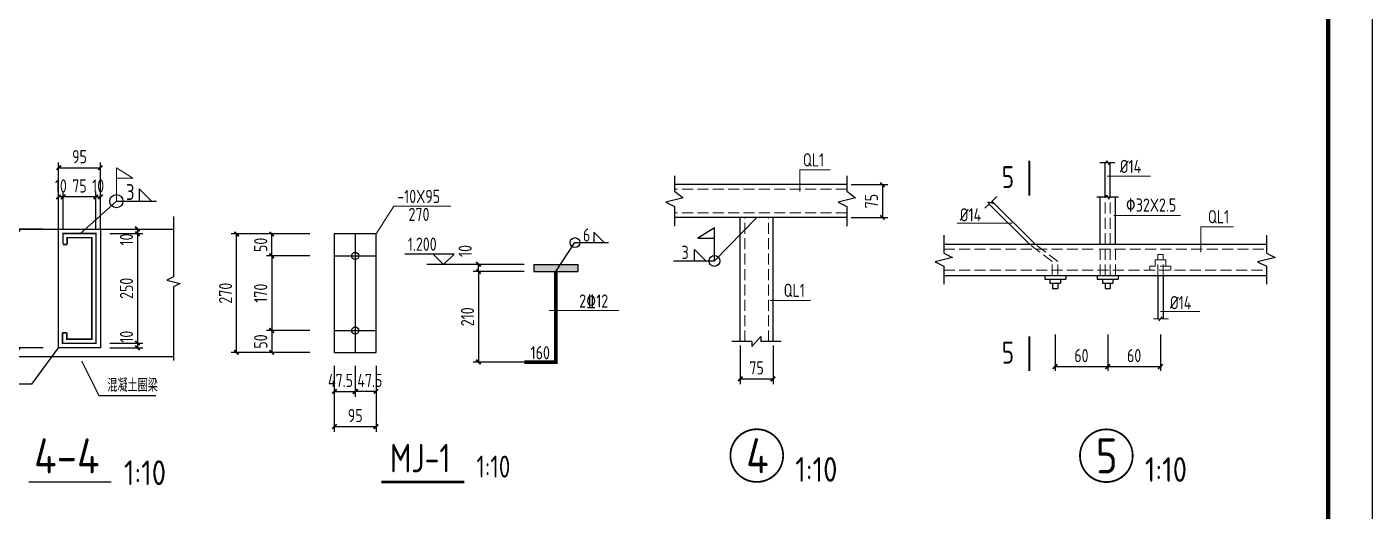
# Model space of a CAD drawing. Header units: millimetres. Extents: x 865974 to 875117, y 40174 to 44891.
# Drawn here: x 869348.9 to 869655, y 40460.3 to 40570.5 of the extents above; entities that cross this region are included whole.
import ezdxf

# ---------------------------------------------------------------- set-up
doc = ezdxf.new("R2010")
doc.units = ezdxf.units.MM
doc.header["$LTSCALE"] = 1000
doc.header["$MEASUREMENT"] = 0
doc.linetypes.add('CONTINOUS', pattern=[0])
doc.linetypes.add('DASH', pattern=[0.35, 0.25, -0.1])
for name, color, linetype, lineweight in [('1', 4, 'Continuous', 70), ('D3', 62, 'Continuous', 9), ('LZ', 64, 'Continuous', 9), ('数字', 3, 'Continuous', 9), ('细实线', 1, 'Continuous', 20)]:
    doc.layers.add(name, color=color, linetype=linetype, lineweight=lineweight)
for name, color, linetype in [('10', 7, 'Continuous'), ('D1', 112, 'Continuous'), ('D2', 6, 'Continuous'), ('DIM', 7, 'Continuous'), ('DRAWING0', 112, 'Continuous'), ('GJ', 6, 'Continuous'), ('PUB_DIM', 3, 'Continuous'), ('THIN', 7, 'Continuous'), ('中文', 7, 'Continuous'), ('文字', 7, 'Continuous'), ('柱子', 8, 'Continuous'), ('桩', 6, 'Continuous'), ('梁__实线', 4, 'Continuous')]:
    doc.layers.add(name, color=color, linetype=linetype)
doc.styles.add('GBHZ', font='gbenor.shx', dxfattribs={"width": 0.9, "bigfont": 'gbcbig.shx'})
doc.dimstyles.new('100', dxfattribs={"dimscale": 0, "dimtxt": 3, "dimasz": 0.01, "dimexe": 1, "dimexo": 2, "dimgap": 1, "dimtad": 1, "dimdec": 0, "dimlfac": 100, "dimdsep": 46, "dimtxsty": 'GBHZ', "dimblk": 'JT', "dimcen": -2.5, "dimclrd": 7, "dimclre": 7, "dimclrt": 7, "dimadec": 0, "dimazin": 0, "dimtfac": 1, "dimtdec": 0, "dimtix": 1, "dimtmove": 2, "dimatfit": 3, "dimldrblk": 'JT', "dimfxl": 0, "dimtolj": 1, "dimlwd": -1, "dimlwe": -1, "dimarcsym": 0})
doc.dimstyles.new('Y10', dxfattribs={"dimscale": 0, "dimtxt": 3, "dimasz": 0.01, "dimexe": 1.2, "dimexo": 1, "dimgap": 1, "dimtad": 1, "dimdec": 0, "dimlfac": 10, "dimzin": 0, "dimdsep": 46, "dimtxsty": 'GBHZ', "dimblk1": 'DX', "dimblk2": 'DX', "dimsah": 1, "dimcen": 0.09, "dimdle": 1, "dimadec": 0, "dimazin": 0, "dimtfac": 1, "dimtdec": 0, "dimtix": 1, "dimtmove": 2, "dimatfit": 3, "dimldrblk": 'DX', "dimfxl": 0, "dimtolj": 1, "dimtzin": 0, "dimarcsym": 0})

# ---------------------------------------------------------------- blocks, each defined once
blk = doc.blocks.new('DX')
at = {"color": 0, "linetype": 'ByBlock', "const_width": 40}
blk.add_lwpolyline([(-54, -51), (46, 49)], dxfattribs=at)
blk = doc.blocks.new('*D490')
at = {"layer": 'Defpoints', "color": 0, "transparency": 16777216}
for p in [(869404.61, 40523.38), (869414.27, 40523.38), (869414.27, 40518.38)]:
    blk.add_point(p, dxfattribs=at)
at = {"layer": 'DIM', "color": 0, "lineweight": -2, "transparency": 16777216}
for p, q in [((869413.27, 40523.38), (869403.41, 40523.38)), ((869404.61, 40518.39), (869404.61, 40523.37)), ((869413.27, 40518.38), (869403.41, 40518.38))]:
    blk.add_line(p, q, dxfattribs=at)
at = {"layer": 'DIM', "color": 0, "lineweight": -2, "transparency": 16777216, "xscale": 0.01, "yscale": 0.01, "zscale": 0.01}
for p, rotation in [((869404.61, 40523.38), 90), ((869404.61, 40518.38), 270)]:
    blk.add_blockref('DX', p, dxfattribs=dict(at, rotation=rotation))
at = {"layer": 'DIM', "color": 0, "transparency": 16777216, "insert": (869402.11, 40520.88), "char_height": 3, "attachment_point": 5, "rotation": 90, "style": 'GBHZ'}
blk.add_mtext('\\A1;50', dxfattribs=at)
blk = doc.blocks.new('*D491')
at = {"layer": 'Defpoints', "color": 0, "transparency": 16777216}
for p in [(869414.27, 40518.38), (869404.61, 40501.38), (869414.33, 40501.38)]:
    blk.add_point(p, dxfattribs=at)
at = {"layer": 'DIM', "color": 0, "lineweight": -2, "transparency": 16777216}
for p, q in [((869413.27, 40518.38), (869403.41, 40518.38)), ((869404.61, 40518.37), (869404.61, 40501.39)), ((869413.33, 40501.38), (869403.41, 40501.38))]:
    blk.add_line(p, q, dxfattribs=at)
at = {"layer": 'DIM', "color": 0, "lineweight": -2, "transparency": 16777216, "xscale": 0.01, "yscale": 0.01, "zscale": 0.01}
for p, rotation in [((869404.61, 40518.38), 90), ((869404.61, 40501.38), 270)]:
    blk.add_blockref('DX', p, dxfattribs=dict(at, rotation=rotation))
at = {"layer": 'DIM', "color": 0, "transparency": 16777216, "insert": (869402.11, 40509.88), "char_height": 3, "attachment_point": 5, "rotation": 90, "style": 'GBHZ'}
blk.add_mtext('\\A1;170', dxfattribs=at)
blk = doc.blocks.new('*D492')
at = {"layer": 'Defpoints', "color": 0, "transparency": 16777216}
for p in [(869414.27, 40501.38), (869404.61, 40496.38), (869414.27, 40496.38)]:
    blk.add_point(p, dxfattribs=at)
at = {"layer": 'DIM', "color": 0, "lineweight": -2, "transparency": 16777216}
for p, q in [((869413.27, 40501.38), (869403.41, 40501.38)), ((869404.61, 40501.37), (869404.61, 40496.39)), ((869413.27, 40496.38), (869403.41, 40496.38))]:
    blk.add_line(p, q, dxfattribs=at)
at = {"layer": 'DIM', "color": 0, "lineweight": -2, "transparency": 16777216, "xscale": 0.01, "yscale": 0.01, "zscale": 0.01}
for p, rotation in [((869404.61, 40501.38), 90), ((869404.61, 40496.38), 270)]:
    blk.add_blockref('DX', p, dxfattribs=dict(at, rotation=rotation))
at = {"layer": 'DIM', "color": 0, "transparency": 16777216, "insert": (869402.11, 40498.88), "char_height": 3, "attachment_point": 5, "rotation": 90, "style": 'GBHZ'}
blk.add_mtext('\\A1;50', dxfattribs=at)
blk = doc.blocks.new('*D493')
at = {"layer": 'Defpoints', "color": 0, "transparency": 16777216}
for p in [(869418.87, 40494.35), (869428.37, 40494.35), (869428.37, 40479.53)]:
    blk.add_point(p, dxfattribs=at)
at = {"layer": 'DIM', "color": 0, "lineweight": -2, "transparency": 16777216}
for p, q in [((869418.87, 40493.35), (869418.87, 40478.33)), ((869428.37, 40493.35), (869428.37, 40478.33)), ((869418.88, 40479.53), (869428.36, 40479.53))]:
    blk.add_line(p, q, dxfattribs=at)
at = {"layer": 'DIM', "color": 0, "lineweight": -2, "transparency": 16777216, "xscale": 0.01, "yscale": 0.01, "zscale": 0.01, "rotation": 180}
blk.add_blockref('DX', (869418.87, 40479.53), dxfattribs=at)
at = {"layer": 'DIM', "color": 0, "lineweight": -2, "transparency": 16777216, "xscale": 0.01, "yscale": 0.01, "zscale": 0.01}
blk.add_blockref('DX', (869428.37, 40479.53), dxfattribs=at)
at = {"layer": 'DIM', "color": 0, "transparency": 16777216, "insert": (869423.62, 40482.03), "char_height": 3, "attachment_point": 5, "style": 'GBHZ'}
blk.add_mtext('\\A1;95', dxfattribs=at)
blk = doc.blocks.new('*D494')
at = {"layer": 'Defpoints', "color": 0, "transparency": 16777216}
for p in [(869418.87, 40494.35), (869423.62, 40494.35), (869423.62, 40487.52)]:
    blk.add_point(p, dxfattribs=at)
at = {"layer": 'DIM', "color": 0, "lineweight": -2, "transparency": 16777216}
for p, q in [((869418.87, 40493.35), (869418.87, 40486.32)), ((869423.62, 40493.35), (869423.62, 40486.32)), ((869418.88, 40487.52), (869423.61, 40487.52))]:
    blk.add_line(p, q, dxfattribs=at)
at = {"layer": 'DIM', "color": 0, "lineweight": -2, "transparency": 16777216, "xscale": 0.01, "yscale": 0.01, "zscale": 0.01, "rotation": 180}
blk.add_blockref('DX', (869418.87, 40487.52), dxfattribs=at)
at = {"layer": 'DIM', "color": 0, "lineweight": -2, "transparency": 16777216, "xscale": 0.01, "yscale": 0.01, "zscale": 0.01}
blk.add_blockref('DX', (869423.62, 40487.52), dxfattribs=at)
at = {"layer": 'DIM', "color": 0, "transparency": 16777216, "insert": (869420.28, 40490.02), "char_height": 3, "attachment_point": 5, "style": 'GBHZ'}
blk.add_mtext('\\A1;47.5', dxfattribs=at)
blk = doc.blocks.new('*D495')
at = {"layer": 'Defpoints', "color": 0, "transparency": 16777216}
for p in [(869451.67, 40516.44), (869463.1, 40516.44), (869463.1, 40514.84)]:
    blk.add_point(p, dxfattribs=at)
at = {"layer": 'DIM', "color": 0, "lineweight": -2, "transparency": 16777216}
for p, q in [((869462.1, 40516.44), (869450.47, 40516.44)), ((869451.67, 40516.45), (869451.67, 40516.46)), ((869451.67, 40514.84), (869451.67, 40516.44)), ((869462.1, 40514.84), (869450.47, 40514.84)), ((869451.67, 40514.83), (869451.67, 40514.82))]:
    blk.add_line(p, q, dxfattribs=at)
at = {"layer": 'DIM', "color": 0, "lineweight": -2, "transparency": 16777216, "xscale": 0.01, "yscale": 0.01, "zscale": 0.01}
for p, rotation in [((869451.67, 40516.44), 270), ((869451.67, 40514.84), 90)]:
    blk.add_blockref('DX', p, dxfattribs=dict(at, rotation=rotation))
at = {"layer": 'DIM', "color": 0, "transparency": 16777216, "insert": (869448.64, 40519.49), "char_height": 3, "attachment_point": 5, "rotation": 90, "style": 'GBHZ'}
blk.add_mtext('\\A1;10', dxfattribs=at)
blk = doc.blocks.new('*D496')
at = {"layer": 'Defpoints', "color": 0, "transparency": 16777216}
for p in [(869463.1, 40514.84), (869451.67, 40494.19), (869463.1, 40494.19)]:
    blk.add_point(p, dxfattribs=at)
at = {"layer": 'DIM', "color": 0, "lineweight": -2, "transparency": 16777216}
for p, q in [((869462.1, 40514.84), (869450.47, 40514.84)), ((869451.67, 40514.83), (869451.67, 40494.2)), ((869462.1, 40494.19), (869450.47, 40494.19))]:
    blk.add_line(p, q, dxfattribs=at)
at = {"layer": 'DIM', "color": 0, "lineweight": -2, "transparency": 16777216, "xscale": 0.01, "yscale": 0.01, "zscale": 0.01}
for p, rotation in [((869451.67, 40514.84), 90), ((869451.67, 40494.19), 270)]:
    blk.add_blockref('DX', p, dxfattribs=dict(at, rotation=rotation))
at = {"layer": 'DIM', "color": 0, "transparency": 16777216, "insert": (869449.17, 40504.51), "char_height": 3, "attachment_point": 5, "rotation": 90, "style": 'GBHZ'}
blk.add_mtext('\\A1;210', dxfattribs=at)
blk = doc.blocks.new('*D497')
at = {"layer": 'Defpoints', "color": 0, "transparency": 16777216}
for p in [(869396.61, 40523.38), (869414.33, 40523.38), (869414.33, 40496.38)]:
    blk.add_point(p, dxfattribs=at)
at = {"layer": 'DIM', "color": 0, "lineweight": -2, "transparency": 16777216}
for p, q in [((869413.33, 40523.38), (869395.41, 40523.38)), ((869396.61, 40496.39), (869396.61, 40523.37)), ((869413.33, 40496.38), (869395.41, 40496.38))]:
    blk.add_line(p, q, dxfattribs=at)
at = {"layer": 'DIM', "color": 0, "lineweight": -2, "transparency": 16777216, "xscale": 0.01, "yscale": 0.01, "zscale": 0.01}
for p, rotation in [((869396.61, 40523.38), 90), ((869396.61, 40496.38), 270)]:
    blk.add_blockref('DX', p, dxfattribs=dict(at, rotation=rotation))
at = {"layer": 'DIM', "color": 0, "transparency": 16777216, "insert": (869394.11, 40509.88), "char_height": 3, "attachment_point": 5, "rotation": 90, "style": 'GBHZ'}
blk.add_mtext('\\A1;270', dxfattribs=at)
blk = doc.blocks.new('JT')
at = {"color": 3}
blk.add_line((-20, 0), (20, 0), dxfattribs=at)
at = {"color": 3, "const_width": 40}
blk.add_lwpolyline([(-53, -53), (53, 53)], dxfattribs=at)
blk = doc.blocks.new('*D454')
at = {"layer": 'Defpoints', "color": 0, "linetype": 'ByBlock', "transparency": 16777216}
for p in [(869594.88, 40502.5, 6.02), (869606.88, 40502.5, 6.02), (869606.88, 40493.18)]:
    blk.add_point(p, dxfattribs=at)
at = {"layer": 'DIM', "color": 7, "linetype": 'ByBlock', "transparency": 16777216}
for p, q in [((869594.88, 40500.5), (869594.88, 40492.18)), ((869606.88, 40500.5), (869606.88, 40492.18)), ((869594.89, 40493.18), (869606.87, 40493.18))]:
    blk.add_line(p, q, dxfattribs=at)
at = {"layer": 'DIM', "color": 7, "linetype": 'ByBlock', "transparency": 16777216, "xscale": 0.01, "yscale": 0.01, "zscale": 0.01, "rotation": 180}
blk.add_blockref('JT', (869594.88, 40493.18), dxfattribs=at)
at = {"layer": 'DIM', "color": 7, "linetype": 'ByBlock', "transparency": 16777216, "xscale": 0.01, "yscale": 0.01, "zscale": 0.01}
blk.add_blockref('JT', (869606.88, 40493.18), dxfattribs=at)
at = {"layer": 'DIM', "color": 7, "linetype": 'ByBlock', "transparency": 16777216, "insert": (869600.88, 40495.68), "char_height": 3, "attachment_point": 5, "style": 'GBHZ'}
blk.add_mtext('\\A1;60', dxfattribs=at)
blk = doc.blocks.new('*D455')
at = {"layer": 'Defpoints', "color": 0, "linetype": 'ByBlock', "transparency": 16777216}
for p in [(869582.88, 40502.5, 6.02), (869594.88, 40502.5, 6.02), (869594.88, 40493.18)]:
    blk.add_point(p, dxfattribs=at)
at = {"layer": 'DIM', "color": 7, "linetype": 'ByBlock', "transparency": 16777216}
for p, q in [((869582.88, 40500.5), (869582.88, 40492.18)), ((869594.88, 40500.5), (869594.88, 40492.18)), ((869582.89, 40493.18), (869594.87, 40493.18))]:
    blk.add_line(p, q, dxfattribs=at)
at = {"layer": 'DIM', "color": 7, "linetype": 'ByBlock', "transparency": 16777216, "xscale": 0.01, "yscale": 0.01, "zscale": 0.01, "rotation": 180}
blk.add_blockref('JT', (869582.88, 40493.18), dxfattribs=at)
at = {"layer": 'DIM', "color": 7, "linetype": 'ByBlock', "transparency": 16777216, "xscale": 0.01, "yscale": 0.01, "zscale": 0.01}
blk.add_blockref('JT', (869594.88, 40493.18), dxfattribs=at)
at = {"layer": 'DIM', "color": 7, "linetype": 'ByBlock', "transparency": 16777216, "insert": (869588.88, 40495.68), "char_height": 3, "attachment_point": 5, "style": 'GBHZ'}
blk.add_mtext('\\A1;60', dxfattribs=at)
blk = doc.blocks.new('*D413')
at = {"layer": 'Defpoints', "color": 0, "transparency": 16777216}
for p in [(869357.13, 40531.8), (869357.13, 40523.48), (869364.63, 40523.48)]:
    blk.add_point(p, dxfattribs=at)
at = {"layer": 'DIM', "color": 0, "lineweight": -2, "transparency": 16777216}
for p, q in [((869357.13, 40524.48), (869357.13, 40533)), ((869364.62, 40531.8), (869357.14, 40531.8)), ((869364.63, 40524.48), (869364.63, 40533))]:
    blk.add_line(p, q, dxfattribs=at)
at = {"layer": 'DIM', "color": 0, "lineweight": -2, "transparency": 16777216, "xscale": 0.01, "yscale": 0.01, "zscale": 0.01, "rotation": 180}
blk.add_blockref('DX', (869357.13, 40531.8), dxfattribs=at)
at = {"layer": 'DIM', "color": 0, "lineweight": -2, "transparency": 16777216, "xscale": 0.01, "yscale": 0.01, "zscale": 0.01}
blk.add_blockref('DX', (869364.63, 40531.8), dxfattribs=at)
at = {"layer": 'DIM', "color": 0, "transparency": 16777216, "insert": (869360.88, 40534.3), "char_height": 3, "attachment_point": 5, "style": 'GBHZ'}
blk.add_mtext('\\A1;75', dxfattribs=at)
blk = doc.blocks.new('*D414')
at = {"layer": 'Defpoints', "color": 0, "transparency": 16777216}
for p in [(869356.13, 40531.8), (869356.13, 40524.48), (869357.13, 40523.48)]:
    blk.add_point(p, dxfattribs=at)
at = {"layer": 'DIM', "color": 0, "lineweight": -2, "transparency": 16777216}
for p, q in [((869356.12, 40531.8), (869356.11, 40531.8)), ((869356.13, 40525.48), (869356.13, 40533)), ((869357.13, 40531.8), (869356.13, 40531.8)), ((869357.13, 40524.48), (869357.13, 40533)), ((869357.14, 40531.8), (869357.15, 40531.8))]:
    blk.add_line(p, q, dxfattribs=at)
at = {"layer": 'DIM', "color": 0, "lineweight": -2, "transparency": 16777216, "xscale": 0.01, "yscale": 0.01, "zscale": 0.01}
blk.add_blockref('DX', (869356.13, 40531.8), dxfattribs=at)
at = {"layer": 'DIM', "color": 0, "lineweight": -2, "transparency": 16777216, "xscale": 0.01, "yscale": 0.01, "zscale": 0.01, "rotation": 180}
blk.add_blockref('DX', (869357.13, 40531.8), dxfattribs=at)
at = {"layer": 'DIM', "color": 0, "transparency": 16777216, "insert": (869356.63, 40534.3), "char_height": 3, "attachment_point": 5, "style": 'GBHZ'}
blk.add_mtext('\\A1;10', dxfattribs=at)
blk = doc.blocks.new('*D415')
at = {"layer": 'Defpoints', "color": 0, "transparency": 16777216}
for p in [(869366.8, 40524.48), (869366.8, 40523.48), (869374.07, 40523.48)]:
    blk.add_point(p, dxfattribs=at)
at = {"layer": 'DIM', "color": 0, "lineweight": -2, "transparency": 16777216}
for p, q in [((869367.8, 40524.48), (869375.27, 40524.48)), ((869374.07, 40524.49), (869374.07, 40524.5)), ((869374.07, 40524.48), (869374.07, 40523.48)), ((869367.8, 40523.48), (869375.27, 40523.48)), ((869374.07, 40523.47), (869374.07, 40523.46))]:
    blk.add_line(p, q, dxfattribs=at)
at = {"layer": 'DIM', "color": 0, "lineweight": -2, "transparency": 16777216, "xscale": 0.01, "yscale": 0.01, "zscale": 0.01}
for p, rotation in [((869374.07, 40524.48), 270), ((869374.07, 40523.48), 90)]:
    blk.add_blockref('DX', p, dxfattribs=dict(at, rotation=rotation))
at = {"layer": 'DIM', "color": 0, "transparency": 16777216, "insert": (869371.57, 40522.1), "char_height": 3, "attachment_point": 5, "rotation": 90, "style": 'GBHZ'}
blk.add_mtext('\\A1;10', dxfattribs=at)
blk = doc.blocks.new('*D416')
at = {"layer": 'Defpoints', "color": 0, "transparency": 16777216}
for p in [(869366.8, 40523.48), (869366.8, 40498.48), (869374.07, 40498.48)]:
    blk.add_point(p, dxfattribs=at)
at = {"layer": 'DIM', "color": 0, "lineweight": -2, "transparency": 16777216}
for p, q in [((869367.8, 40523.48), (869375.27, 40523.48)), ((869374.07, 40523.47), (869374.07, 40498.49)), ((869367.8, 40498.48), (869375.27, 40498.48))]:
    blk.add_line(p, q, dxfattribs=at)
at = {"layer": 'DIM', "color": 0, "lineweight": -2, "transparency": 16777216, "xscale": 0.01, "yscale": 0.01, "zscale": 0.01}
for p, rotation in [((869374.07, 40523.48), 90), ((869374.07, 40498.48), 270)]:
    blk.add_blockref('DX', p, dxfattribs=dict(at, rotation=rotation))
at = {"layer": 'DIM', "color": 0, "transparency": 16777216, "insert": (869371.57, 40510.98), "char_height": 3, "attachment_point": 5, "rotation": 90, "style": 'GBHZ'}
blk.add_mtext('\\A1;250', dxfattribs=at)
blk = doc.blocks.new('*D417')
at = {"layer": 'Defpoints', "color": 0, "transparency": 16777216}
for p in [(869366.8, 40498.48), (869366.8, 40497.48), (869374.07, 40497.48)]:
    blk.add_point(p, dxfattribs=at)
at = {"layer": 'DIM', "color": 0, "lineweight": -2, "transparency": 16777216}
for p, q in [((869367.8, 40498.48), (869375.27, 40498.48)), ((869367.8, 40497.48), (869375.27, 40497.48)), ((869374.07, 40498.49), (869374.07, 40498.5)), ((869374.07, 40498.48), (869374.07, 40497.48)), ((869374.07, 40497.47), (869374.07, 40497.46))]:
    blk.add_line(p, q, dxfattribs=at)
at = {"layer": 'DIM', "color": 0, "lineweight": -2, "transparency": 16777216, "xscale": 0.01, "yscale": 0.01, "zscale": 0.01}
for p, rotation in [((869374.07, 40498.48), 270), ((869374.07, 40497.48), 90)]:
    blk.add_blockref('DX', p, dxfattribs=dict(at, rotation=rotation))
at = {"layer": 'DIM', "color": 0, "transparency": 16777216, "insert": (869371.57, 40499.97), "char_height": 3, "attachment_point": 5, "rotation": 90, "style": 'GBHZ'}
blk.add_mtext('\\A1;10', dxfattribs=at)
blk = doc.blocks.new('*D418')
at = {"layer": 'Defpoints', "color": 0, "transparency": 16777216}
for p in [(869346.81, 40524.48), (869353.63, 40524.48), (869353.63, 40497.48)]:
    blk.add_point(p, dxfattribs=at)
at = {"layer": 'DIM', "color": 0, "lineweight": -2, "transparency": 16777216}
for p, q in [((869352.63, 40524.48), (869345.61, 40524.48)), ((869346.81, 40497.49), (869346.81, 40524.47)), ((869352.63, 40497.48), (869345.61, 40497.48))]:
    blk.add_line(p, q, dxfattribs=at)
at = {"layer": 'DIM', "color": 0, "lineweight": -2, "transparency": 16777216, "xscale": 0.01, "yscale": 0.01, "zscale": 0.01}
for p, rotation in [((869346.81, 40524.48), 90), ((869346.81, 40497.48), 270)]:
    blk.add_blockref('DX', p, dxfattribs=dict(at, rotation=rotation))
at = {"layer": 'DIM', "color": 0, "transparency": 16777216, "insert": (869344.31, 40510.98), "char_height": 3, "attachment_point": 5, "rotation": 90, "style": 'GBHZ'}
blk.add_mtext('\\A1;270', dxfattribs=at)
blk = doc.blocks.new('*D419')
at = {"layer": 'Defpoints', "color": 0, "transparency": 16777216}
for p in [(869365.63, 40531.8), (869365.63, 40524.48), (869364.63, 40523.48)]:
    blk.add_point(p, dxfattribs=at)
at = {"layer": 'DIM', "color": 0, "lineweight": -2, "transparency": 16777216}
for p, q in [((869364.62, 40531.8), (869364.61, 40531.8)), ((869364.63, 40524.48), (869364.63, 40533)), ((869364.63, 40531.8), (869365.63, 40531.8)), ((869365.63, 40525.48), (869365.63, 40533)), ((869365.64, 40531.8), (869365.65, 40531.8))]:
    blk.add_line(p, q, dxfattribs=at)
at = {"layer": 'DIM', "color": 0, "lineweight": -2, "transparency": 16777216, "xscale": 0.01, "yscale": 0.01, "zscale": 0.01}
blk.add_blockref('DX', (869364.63, 40531.8), dxfattribs=at)
at = {"layer": 'DIM', "color": 0, "lineweight": -2, "transparency": 16777216, "xscale": 0.01, "yscale": 0.01, "zscale": 0.01, "rotation": 180}
blk.add_blockref('DX', (869365.63, 40531.8), dxfattribs=at)
at = {"layer": 'DIM', "color": 0, "transparency": 16777216, "insert": (869365.13, 40534.3), "char_height": 3, "attachment_point": 5, "style": 'GBHZ'}
blk.add_mtext('\\A1;10', dxfattribs=at)
blk = doc.blocks.new('*D420')
at = {"layer": 'Defpoints', "color": 0, "transparency": 16777216}
for p in [(869365.63, 40538.45), (869356.13, 40523.48), (869365.63, 40523.48)]:
    blk.add_point(p, dxfattribs=at)
at = {"layer": 'DIM', "color": 0, "lineweight": -2, "transparency": 16777216}
for p, q in [((869356.13, 40524.48), (869356.13, 40539.65)), ((869365.63, 40524.48), (869365.63, 40539.65)), ((869356.14, 40538.45), (869365.62, 40538.45))]:
    blk.add_line(p, q, dxfattribs=at)
at = {"layer": 'DIM', "color": 0, "lineweight": -2, "transparency": 16777216, "xscale": 0.01, "yscale": 0.01, "zscale": 0.01, "rotation": 180}
blk.add_blockref('DX', (869356.13, 40538.45), dxfattribs=at)
at = {"layer": 'DIM', "color": 0, "lineweight": -2, "transparency": 16777216, "xscale": 0.01, "yscale": 0.01, "zscale": 0.01}
blk.add_blockref('DX', (869365.63, 40538.45), dxfattribs=at)
at = {"layer": 'DIM', "color": 0, "transparency": 16777216, "insert": (869360.88, 40540.95), "char_height": 3, "attachment_point": 5, "style": 'GBHZ'}
blk.add_mtext('\\A1;95', dxfattribs=at)
blk = doc.blocks.new('*D421')
at = {"layer": 'Defpoints', "color": 0, "linetype": 'ByBlock', "transparency": 16777216}
for p in [(869535.5, 40534.6), (869535.5, 40527.1), (869543.6, 40527.1)]:
    blk.add_point(p, dxfattribs=at)
at = {"layer": 'DIM', "color": 0, "linetype": 'ByBlock', "lineweight": -2, "transparency": 16777216}
for p, q in [((869536.5, 40534.6), (869544.8, 40534.6)), ((869543.6, 40534.59), (869543.6, 40527.11)), ((869536.5, 40527.1), (869544.8, 40527.1))]:
    blk.add_line(p, q, dxfattribs=at)
at = {"layer": 'DIM', "color": 0, "linetype": 'ByBlock', "lineweight": -2, "transparency": 16777216, "xscale": 0.01, "yscale": 0.01, "zscale": 0.01}
for p, rotation in [((869543.6, 40534.6), 90), ((869543.6, 40527.1), 270)]:
    blk.add_blockref('DX', p, dxfattribs=dict(at, rotation=rotation))
at = {"layer": 'DIM', "color": 0, "linetype": 'ByBlock', "transparency": 16777216, "insert": (869541.1, 40530.85), "char_height": 3, "attachment_point": 5, "rotation": 90, "style": 'GBHZ'}
blk.add_mtext('\\A1;75', dxfattribs=at)
blk = doc.blocks.new('*D422')
at = {"layer": 'Defpoints', "color": 0, "linetype": 'ByBlock', "transparency": 16777216}
for p in [(869511.22, 40498.98, -5), (869518.72, 40498.98, -5), (869518.72, 40490.38)]:
    blk.add_point(p, dxfattribs=at)
at = {"layer": 'DIM', "color": 0, "linetype": 'ByBlock', "lineweight": -2, "transparency": 16777216}
for p, q in [((869511.22, 40497.98), (869511.22, 40489.18)), ((869518.72, 40497.98), (869518.72, 40489.18)), ((869511.23, 40490.38), (869518.71, 40490.38))]:
    blk.add_line(p, q, dxfattribs=at)
at = {"layer": 'DIM', "color": 0, "linetype": 'ByBlock', "lineweight": -2, "transparency": 16777216, "xscale": 0.01, "yscale": 0.01, "zscale": 0.01, "rotation": 180}
blk.add_blockref('DX', (869511.22, 40490.38), dxfattribs=at)
at = {"layer": 'DIM', "color": 0, "linetype": 'ByBlock', "lineweight": -2, "transparency": 16777216, "xscale": 0.01, "yscale": 0.01, "zscale": 0.01}
blk.add_blockref('DX', (869518.72, 40490.38), dxfattribs=at)
at = {"layer": 'DIM', "color": 0, "linetype": 'ByBlock', "transparency": 16777216, "insert": (869514.97, 40492.88), "char_height": 3, "attachment_point": 5, "style": 'GBHZ'}
blk.add_mtext('\\A1;75', dxfattribs=at)
blk = doc.blocks.new('*D372')
at = {"layer": 'Defpoints', "color": 0, "transparency": 16777216}
for p in [(869423.62, 40494.35), (869428.37, 40494.35), (869423.62, 40487.52)]:
    blk.add_point(p, dxfattribs=at)
at = {"layer": 'DIM', "color": 0, "lineweight": -2, "transparency": 16777216}
for p, q in [((869423.62, 40493.35), (869423.62, 40486.32)), ((869428.37, 40493.35), (869428.37, 40486.32)), ((869428.36, 40487.52), (869423.63, 40487.52))]:
    blk.add_line(p, q, dxfattribs=at)
at = {"layer": 'DIM', "color": 0, "lineweight": -2, "transparency": 16777216, "xscale": 0.01, "yscale": 0.01, "zscale": 0.01, "rotation": 180}
blk.add_blockref('DX', (869423.62, 40487.52), dxfattribs=at)
at = {"layer": 'DIM', "color": 0, "lineweight": -2, "transparency": 16777216, "xscale": 0.01, "yscale": 0.01, "zscale": 0.01}
blk.add_blockref('DX', (869428.37, 40487.52), dxfattribs=at)
at = {"layer": 'DIM', "color": 0, "transparency": 16777216, "insert": (869426.95, 40490.02), "char_height": 3, "attachment_point": 5, "style": 'GBHZ'}
blk.add_mtext('\\A1;47.5', dxfattribs=at)

msp = doc.modelspace()

# ---------------------------------------------------------------- linework, layer by layer
at = {"color": 0}
msp.add_line((869655.031, 40767.578), (869655.031, 40173.578), dxfattribs=at)
at = {"color": 6, "linetype": 'ByBlock'}
for p, q in [((869369.273, 40530.839), (869361.13, 40523.477)), ((869350.015, 40489.189), (869356.13, 40497.477)), ((869350.015, 40489.189), (869341.022, 40489.189))]:
    msp.add_line(p, q, dxfattribs=at)
for p, q in [((869423.619, 40523.377), (869423.619, 40496.377)), ((869418.869, 40518.377), (869428.369, 40518.377)), ((869418.869, 40501.377), (869428.369, 40501.377))]:
    msp.add_line(p, q)
at = {"color": 0, "const_width": 1}
msp.add_lwpolyline([(869645.031, 40183.578), (868839.031, 40183.578), (868839.031, 40757.578), (869645.031, 40757.578)], close=True, dxfattribs=at)
at = {"color": 6, "linetype": 'ByBlock', "elevation": 0}
msp.add_lwpolyline([(869356.13, 40524.477), (869365.63, 40524.477), (869365.63, 40497.477), (869356.13, 40497.477)], close=True, dxfattribs=at)
at = {"color": 6, "linetype": 'ByBlock', "const_width": 0.36}
for points in [[(869357.13, 40521.077), (869357.13, 40523.477), (869364.63, 40523.477), (869364.63, 40498.477), (869357.01, 40498.477), (869357.01, 40500.877)], [(869358.09, 40521.077), (869358.09, 40522.517), (869363.67, 40522.517), (869363.67, 40499.437), (869357.97, 40499.437), (869357.97, 40500.877)], [(869358.09, 40520.944), (869357.13, 40520.944)], [(869357.97, 40500.877), (869357.01, 40500.877)]]:
    msp.add_lwpolyline(points, dxfattribs=at)
at = {"linetype": 'ByBlock', "ltscale": 0.5, "const_width": 0.4, "elevation": -5}
msp.add_lwpolyline([(869509, 40472.914, 1), (869521, 40472.914, 1)], format="xyb", close=True, dxfattribs=at)
at = {"linetype": 'ByBlock', "ltscale": 0.5, "const_width": 0.4}
msp.add_lwpolyline([(869588.552, 40472.889, 1), (869600.552, 40472.889, 1)], format="xyb", close=True, dxfattribs=at)
at = {"const_width": 0.6}
msp.add_lwpolyline([(869429.535, 40466.889), (869448.445, 40466.889)], dxfattribs=at)
at = {"color": 6, "linetype": 'ByBlock'}
msp.add_circle((869369.273, 40530.839), 1.5, dxfattribs=at)
at = {"layer": '1', "color": 2, "const_width": 0.48, "elevation": -6.024}
for points in [[(869577.015, 40532.105), (869577.015, 40540.028)], [(869577.015, 40492.136), (869577.015, 40500.058)]]:
    msp.add_lwpolyline(points, dxfattribs=at)
at = {"layer": 'D1', "color": 251}
for p, q in [((869594.607, 40539.53), (869594.607, 40539.998)), ((869594.607, 40539.998), (869595.192, 40539.062)), ((869594.607, 40539.53), (869593.086, 40539.53)), ((869596.479, 40539.53), (869595.192, 40539.53)), ((869595.192, 40539.062), (869595.192, 40539.53)), ((869568.791, 40530.333), (869567.579, 40530.606)), ((869567.579, 40530.606), (869567.954, 40530.235)), ((869568.417, 40530.703), (869569.621, 40531.919)), ((869568.417, 40530.703), (869568.791, 40530.333)), ((869594.607, 40531.74), (869592.42, 40531.74)), ((869594.607, 40532.208), (869595.192, 40531.272)), ((869594.607, 40531.74), (869594.607, 40532.208)), ((869597.334, 40531.74), (869595.192, 40531.74)), ((869595.192, 40531.272), (869595.192, 40531.74)), ((869566.935, 40529.206), (869567.954, 40530.235))]:
    msp.add_line(p, q, dxfattribs=at)
at = {"layer": 'D1'}
for p, q in [((869513.914, 40497.754, -5), (869515.894, 40500.003, -5)), ((869515.894, 40500.003, -5), (869515.894, 40498.879, -5)), ((869513.914, 40498.879, -5), (869509.301, 40498.879, -5)), ((869513.914, 40498.879, -5), (869513.914, 40497.754, -5)), ((869520.546, 40498.879, -5), (869515.894, 40498.879, -5))]:
    msp.add_line(p, q, dxfattribs=at)
at = {"layer": 'D2'}
for p, q in [((869594.292, 40531.74), (869594.292, 40539.541)), ((869595.462, 40531.74), (869595.462, 40539.541)), ((869535.501, 40534.598), (869496.283, 40534.598)), ((869578.35, 40521.056), (869568.511, 40530.798)), ((869593.122, 40521.056), (869593.122, 40531.74)), ((869596.632, 40521.056), (869596.632, 40531.74)), ((869577.033, 40521.056), (869567.859, 40530.14)), ((869535.501, 40527.1), (869496.283, 40527.1)), ((869511.224, 40498.879), (869511.224, 40527.1)), ((869518.723, 40498.879), (869518.723, 40527.1)), ((869557.569, 40521.056), (869592.888, 40521.056)), ((869592.888, 40521.056), (869630.986, 40521.056)), ((869557.569, 40513.945), (869627.937, 40513.945)), ((869557.569, 40513.945), (869630.986, 40513.945)), ((869580.529, 40513.945), (869580.529, 40513.043)), ((869580.529, 40513.043), (869585.337, 40513.043)), ((869581.731, 40513.043), (869581.731, 40512.141)), ((869581.731, 40512.141), (869584.135, 40512.141)), ((869582.332, 40512.141), (869582.332, 40510.939)), ((869583.534, 40512.141), (869583.534, 40510.939)), ((869584.135, 40513.043), (869584.135, 40512.141)), ((869585.337, 40513.945), (869585.337, 40513.043)), ((869592.457, 40513.945), (869592.457, 40513.043)), ((869592.457, 40513.043), (869597.265, 40513.043)), ((869593.659, 40513.043), (869593.659, 40512.141)), ((869593.659, 40512.141), (869596.063, 40512.141)), ((869594.26, 40512.141), (869594.26, 40510.939)), ((869595.462, 40512.141), (869595.462, 40510.939)), ((869596.063, 40513.043), (869596.063, 40512.141)), ((869597.265, 40513.945), (869597.265, 40513.043)), ((869606.261, 40513.945), (869606.261, 40504.028)), ((869607.463, 40513.945), (869607.463, 40504.028)), ((869582.332, 40510.939), (869583.534, 40510.939)), ((869594.26, 40510.939), (869595.462, 40510.939))]:
    msp.add_line(p, q, dxfattribs=at)
at = {"layer": 'D3'}
for p, q in [((869524.814, 40537.937), (869531.731, 40537.937)), ((869524.814, 40537.937), (869524.814, 40533.023)), ((869518.089, 40508.245), (869527.211, 40508.245)), ((869605.275, 40504.028), (869606.562, 40504.028)), ((869607.147, 40504.496), (869606.562, 40503.56)), ((869606.562, 40503.56), (869606.562, 40504.028)), ((869607.147, 40504.028), (869607.147, 40504.496)), ((869607.147, 40504.028), (869608.668, 40504.028))]:
    msp.add_line(p, q, dxfattribs=at)
at = {"layer": 'D3', "color": 251}
for p, q in [((869604.586, 40536.504), (869594.75, 40536.504)), ((869596.254, 40527.567), (869611.429, 40527.567)), ((869573.097, 40525.832), (869560.581, 40525.832)), ((869616.043, 40525.004, -6.024), (869616.043, 40519.188, -6.024)), ((869616.043, 40525.004, -6.024), (869623.505, 40525.004, -6.024)), ((869615.816, 40505.726), (869606.841, 40505.726))]:
    msp.add_line(p, q, dxfattribs=at)
at = {"layer": 'DIM'}
for p, q in [((869338.469, 40524.477), (869382.29, 40524.477)), ((869338.469, 40495.477), (869382.29, 40495.477))]:
    msp.add_line(p, q, dxfattribs=at)
at = {"layer": 'DIM', "color": 0, "linetype": 'CONTINOUS', "ltscale": 25}
for p, q in [((869446.105, 40518.792), (869434.943, 40518.792)), ((869443.751, 40516.438), (869441.397, 40518.792)), ((869446.105, 40518.792), (869443.751, 40516.438)), ((869450.469, 40516.438), (869439.89, 40516.438))]:
    msp.add_line(p, q, dxfattribs=at)
at = {"layer": 'DRAWING0'}
for p, q in [((869505.375, 40524.782, 5), (869501.619, 40522.411, 5)), ((869514.996, 40527.097), (869505.375, 40517.221, 5)), ((869505.375, 40517.221, 5), (869505.375, 40524.782, 5)), ((869501.619, 40522.411, 5), (869505.375, 40522.411, 5)), ((869500.81, 40517.221, 5), (869500.81, 40519.79, 5)), ((869500.81, 40519.79, 5), (869503.379, 40517.221, 5)), ((869496.069, 40517.221, 5), (869505.375, 40517.221, 5))]:
    msp.add_line(p, q, dxfattribs=at)
msp.add_circle((869505.375, 40517.221, 5), 1.238, dxfattribs=at)
msp.add_solid([(869505.375, 40522.411, 5), (869505.375, 40524.782, 5), (869501.619, 40522.411, 5), (869505.375, 40522.411, 5)], dxfattribs=at)
at = {"layer": 'GJ'}
for p, q in [((869464.293, 40516.438), (869474.293, 40516.438)), ((869464.293, 40516.438), (869464.293, 40514.838)), ((869474.293, 40516.438), (869474.293, 40514.838)), ((869464.293, 40514.838), (869474.293, 40514.838))]:
    msp.add_line(p, q, dxfattribs=at)
msp.add_lwpolyline([(869428.369, 40496.377), (869428.369, 40523.377), (869418.869, 40523.377), (869418.869, 40496.377)], close=True, dxfattribs=at)
at = {"layer": 'GJ', "const_width": 0.8}
msp.add_lwpolyline([(869469.293, 40514.838), (869469.293, 40494.185), (869462.144, 40494.185)], dxfattribs=at)
at = {"layer": 'GJ'}
for centre in [(869423.619, 40518.377), (869423.619, 40501.377)]:
    msp.add_circle(centre, 0.8, dxfattribs=at)
at = {"layer": 'LZ', "linetype": 'DASH', "ltscale": 0.01}
for p, q in [((869535.501, 40533.528), (869496.283, 40533.528)), ((869535.501, 40528.17), (869496.283, 40528.17)), ((869512.295, 40498.879), (869512.295, 40527.1)), ((869517.652, 40498.879), (869517.652, 40527.1))]:
    msp.add_line(p, q, dxfattribs=at)
at = {"layer": 'LZ', "color": 251, "linetype": 'DASH', "ltscale": 0.01}
for p, q in [((869594.292, 40521.056), (869594.292, 40531.74)), ((869595.462, 40521.056), (869595.462, 40531.74)), ((869557.569, 40519.886), (869591.718, 40519.886)), ((869582.218, 40517.113), (869577.033, 40521.056)), ((869583.534, 40517.113), (869578.35, 40521.056)), ((869592.888, 40519.886), (869630.986, 40519.886)), ((869593.122, 40513.945), (869593.122, 40521.056)), ((869594.292, 40513.945), (869594.292, 40521.014)), ((869595.462, 40513.945), (869595.462, 40520.958)), ((869596.632, 40513.945), (869596.632, 40520.958)), ((869606.261, 40513.945), (869606.261, 40518.653)), ((869607.463, 40518.653), (869606.261, 40518.653)), ((869607.463, 40513.945), (869607.463, 40518.653)), ((869582.218, 40513.945), (869582.218, 40517.113)), ((869583.534, 40513.945), (869583.534, 40517.113)), ((869609.266, 40516.049), (869604.458, 40516.049)), ((869604.458, 40515.147), (869604.458, 40516.049)), ((869605.66, 40516.049), (869605.66, 40517.451)), ((869608.064, 40517.451), (869605.66, 40517.451)), ((869608.064, 40516.049), (869608.064, 40517.451)), ((869609.266, 40515.147), (869609.266, 40516.049)), ((869557.569, 40515.115), (869630.986, 40515.115))]:
    msp.add_line(p, q, dxfattribs=at)
at = {"layer": 'LZ'}
for p, q in [((869428.369, 40523.377), (869432.402, 40529.722)), ((869432.402, 40529.722), (869445.393, 40529.722)), ((869467.793, 40505.967), (869483.643, 40505.967))]:
    msp.add_line(p, q, dxfattribs=at)
at = {"layer": 'THIN', "linetype": 'ByBlock'}
for p, q in [((869496.283, 40536.598), (869496.283, 40533.099)), ((869535.501, 40536.598), (869535.501, 40533.099)), ((869498.283, 40531.599), (869494.283, 40530.599)), ((869494.283, 40530.599), (869496.283, 40529.599)), ((869496.283, 40533.099), (869498.283, 40531.599)), ((869537.501, 40531.599), (869533.501, 40530.599)), ((869533.501, 40530.599), (869535.501, 40529.599)), ((869535.501, 40533.099), (869537.501, 40531.599)), ((869496.283, 40529.599), (869496.283, 40525.1)), ((869535.501, 40529.599), (869535.501, 40525.1)), ((869557.569, 40523.056), (869557.569, 40519.001)), ((869630.986, 40523.056), (869630.986, 40519.001)), ((869557.569, 40519.001), (869559.569, 40518.001)), ((869630.986, 40519.001), (869632.986, 40518.001)), ((869559.569, 40518.001), (869555.569, 40517.001)), ((869555.569, 40517.001), (869557.569, 40516.001)), ((869557.569, 40516.001), (869557.569, 40511.945)), ((869632.986, 40518.001), (869628.986, 40517.001)), ((869628.986, 40517.001), (869630.986, 40516.001)), ((869630.986, 40516.001), (869630.986, 40511.945))]:
    msp.add_line(p, q, dxfattribs=at)
at = {"layer": 'THIN'}
for p, q in [((869382.29, 40527.372), (869382.29, 40513.602)), ((869382.29, 40513.602), (869380.79, 40512.852)), ((869380.79, 40512.852), (869383.79, 40512.102)), ((869383.79, 40512.102), (869382.29, 40511.352)), ((869382.29, 40511.352), (869382.29, 40494.582))]:
    msp.add_line(p, q, dxfattribs=at)
at = {"layer": '文字', "color": 6, "const_width": 0.32}
msp.add_lwpolyline([(869349.298, 40466.889), (869368.106, 40466.889)], dxfattribs=at)
at = {"layer": '柱子'}
for p, q in [((869361.351, 40494.475), (869365.278, 40486.617)), ((869365.278, 40486.617), (869378.275, 40486.617))]:
    msp.add_line(p, q, dxfattribs=at)
at = {"layer": '桩'}
for p, q in [((869374.45, 40533.652), (869377.263, 40530.839)), ((869374.45, 40533.652), (869374.45, 40530.839)), ((869369.273, 40530.839), (869378.431, 40530.839)), ((869469.293, 40514.838), (869473.629, 40521.404)), ((869473.629, 40521.404), (869481.261, 40521.404)), ((869477.944, 40523.748), (869477.944, 40521.404)), ((869477.944, 40523.748), (869480.288, 40521.404))]:
    msp.add_line(p, q, dxfattribs=at)
msp.add_circle((869473.629, 40521.404), 1.118, dxfattribs=at)
at = {"layer": '梁__实线'}
msp.add_solid([(869464.293, 40514.838), (869464.293, 40516.438), (869474.293, 40514.838), (869474.293, 40516.438)], dxfattribs=at)
at = {"layer": '细实线', "color": 251}
for p, q in [((869369.273, 40530.839), (869369.273, 40538.401)), ((869369.273, 40538.401), (869373.029, 40536.029)), ((869373.029, 40536.029), (869369.273, 40536.029))]:
    msp.add_line(p, q, dxfattribs=at)
msp.add_solid([(869369.273, 40536.029), (869369.273, 40538.401), (869373.029, 40536.029), (869369.273, 40536.029)], dxfattribs=at)

# ---------------------------------------------------------------- texts
at = {"style": 'GBHZ', "width": 0.9}
for s, height, p in [('3', 3.6, (869371.454, 40531.1)), ('-10X95', 3, (869433.204, 40530.408)), ('270', 3, (869435.759, 40526.304)), ('6', 3, (869475.447, 40521.622)), ('2%%13212', 3, (869474.592, 40506.604)), ('160', 3, (869463.536, 40494.835))]:
    msp.add_text(s, height=height, dxfattribs=at).set_placement(p)
at = {"layer": '10', "style": 'GBHZ', "width": 0.9}
msp.add_text('MJ-1', height=6.5, dxfattribs=at).set_placement((869431.527, 40469.095))
at = {"layer": 'D1', "style": 'GBHZ', "width": 0.9}
msp.add_text('1.200', height=3, dxfattribs=at).set_placement((869435.606, 40519.536))
at = {"layer": 'DRAWING0', "style": 'GBHZ', "width": 0.9}
msp.add_text('3', height=3, dxfattribs=at).set_placement((869497.901, 40517.668, 5))
at = {"layer": 'PUB_DIM', "style": 'GBHZ', "width": 0.9}
for p in [(869570.77, 40533.811, -6.024), (869570.77, 40493.841, -6.024)]:
    msp.add_text('5', height=5, dxfattribs=at).set_placement(p)
at = {"layer": '中文', "style": 'GBHZ', "width": 0.9}
msp.add_text('1:10', height=5, dxfattribs=at).set_placement((869451.211, 40467.906, -0.009))
at = {"layer": '数字', "style": 'GBHZ', "width": 0.9}
for s, p in [('QL1', (869525.51, 40538.726)), ('%%C14', (869597.628, 40537.236)), ('%%13032X2.5', (869598.951, 40528.444)), ('%%C14', (869561.207, 40526.218)), ('QL1', (869617.682, 40525.793, -6.024)), ('QL1', (869521.127, 40509.034)), ('%%C14', (869609.035, 40506.232)), ('混凝土圈梁', (869367.225, 40487.445))]:
    msp.add_text(s, height=3, dxfattribs=at).set_placement(p)
at = {"layer": '文字', "color": 6, "style": 'GBHZ'}
for s, height, p in [('4-4', 8, (869350.549, 40468.84)), ('4', 8, (869512.605, 40468.881, -5)), ('5', 8, (869592.157, 40468.856)), ('1:10', 5.6, (869523.767, 40466.963, -5.009)), ('1:10', 5.6, (869603.319, 40466.937, -0.009)), ('1:10', 5.6, (869370.985, 40466.219))]:
    msp.add_text(s, height=height, dxfattribs=at).set_placement(p)

# ---------------------------------------------------------------- dimensions: what is measured, and where the dimension line sits
at = {"layer": 'DIM'}
for base, p1, p2, picture, middle in [((869365.63, 40538.447), (869356.13, 40523.477), (869365.63, 40523.477), '*D420', (869360.88, 40540.947)), ((869356.13, 40531.797), (869357.13, 40523.477), (869356.13, 40524.477), '*D414', (869356.63, 40534.297)), ((869357.13, 40531.797), (869364.63, 40523.477), (869357.13, 40523.477), '*D413', (869360.88, 40534.297)), ((869428.369, 40479.525), (869418.869, 40494.35), (869428.369, 40494.35), '*D493', (869423.619, 40482.025))]:
    dim = msp.add_linear_dim(base=base, p1=p1, p2=p2, dimstyle='Y10', override={"dimscale": 1}, dxfattribs=at)
    dim.commit()
    dim.dimension.update_dxf_attribs({"geometry": picture, "text_midpoint": middle})
for base, p1, p2, angle, picture, middle in [((869365.63, 40531.797), (869364.63, 40523.477), (869365.63, 40524.477), 180, '*D419', (869365.13, 40534.297)), ((869346.811, 40524.477), (869353.63, 40497.477), (869353.63, 40524.477), 90, '*D418', (869344.311, 40510.977)), ((869374.07, 40498.477), (869366.801, 40523.477), (869366.801, 40498.477), 90, '*D416', (869371.57, 40510.977)), ((869396.606, 40523.377), (869414.331, 40496.377), (869414.331, 40523.377), 90, '*D497', (869394.106, 40509.877)), ((869404.605, 40523.377), (869414.271, 40518.377), (869414.271, 40523.377), 90, '*D490', (869402.105, 40520.877)), ((869404.605, 40501.377), (869414.271, 40518.377), (869414.331, 40501.377), 270, '*D491', (869402.105, 40509.877)), ((869404.605, 40496.377), (869414.271, 40501.377), (869414.271, 40496.377), 270, '*D492', (869402.105, 40498.877))]:
    dim = msp.add_linear_dim(base=base, p1=p1, p2=p2, angle=angle, dimstyle='Y10', override={"dimscale": 1}, dxfattribs=at)
    dim.commit()
    dim.dimension.update_dxf_attribs({"geometry": picture, "text_midpoint": middle})
at = {"layer": 'DIM', "linetype": 'ByBlock'}
dim = msp.add_linear_dim(base=(869543.602, 40527.1), p1=(869535.501, 40534.598), p2=(869535.501, 40527.1), angle=270, dimstyle='Y10', override={"dimscale": 1}, dxfattribs=at)
dim.commit()
dim.dimension.update_dxf_attribs({"geometry": '*D421', "text_midpoint": (869541.102, 40530.849)})
at = {"layer": 'DIM'}
for base, p1, p2, picture, middle in [((869374.07, 40523.477), (869366.801, 40524.477), (869366.801, 40523.477), '*D415', (869371.57, 40522.098)), ((869374.07, 40497.477), (869366.801, 40498.477), (869366.801, 40497.477), '*D417', (869371.57, 40499.974))]:
    dim = msp.add_linear_dim(base=base, p1=p1, p2=p2, angle=90, dimstyle='Y10', override={"dimscale": 1}, dxfattribs=at)
    dim.commit()
    dim.dimension.update_dxf_attribs({"geometry": picture, "text_midpoint": middle, "dimtype": 160})
for base, p1, p2, angle, text, picture, middle in [((869451.669, 40516.438), (869463.095, 40514.838), (869463.095, 40516.438), 270, '10', '*D495', (869448.637, 40519.485)), ((869423.619, 40487.522), (869428.369, 40494.35), (869423.619, 40494.35), 180, '47.5', '*D372', (869426.955, 40490.022))]:
    dim = msp.add_linear_dim(base=base, p1=p1, p2=p2, angle=angle, text=text, dimstyle='Y10', override={"dimscale": 1}, dxfattribs=at)
    dim.commit()
    dim.dimension.update_dxf_attribs({"geometry": picture, "text_midpoint": middle, "dimtype": 160})
dim = msp.add_linear_dim(base=(869451.669, 40494.185), p1=(869463.095, 40514.838), p2=(869463.095, 40494.185), angle=90, text='210', dimstyle='Y10', override={"dimscale": 1}, dxfattribs=at)
dim.commit()
dim.dimension.update_dxf_attribs({"geometry": '*D496', "text_midpoint": (869449.169, 40504.512)})
at = {"layer": 'DIM', "color": 4, "linetype": 'ByBlock'}
for base, p1, p2, picture, middle in [((869594.877, 40493.182, -6.024), (869582.876, 40502.504), (869594.877, 40502.504), '*D455', (869588.876, 40495.682, -6.024)), ((869606.878, 40493.182, -6.024), (869594.877, 40502.504), (869606.878, 40502.504), '*D454', (869600.877, 40495.682, -6.024))]:
    dim = msp.add_linear_dim(base=base, p1=p1, p2=p2, dimstyle='100', override={"dimscale": 1, "dimlfac": 5}, dxfattribs=at)
    dim.commit()
    dim.dimension.update_dxf_attribs({"geometry": picture, "text_midpoint": middle})
at = {"layer": 'DIM', "linetype": 'ByBlock'}
dim = msp.add_linear_dim(base=(869518.723, 40490.38, 5), p1=(869511.224, 40498.978), p2=(869518.723, 40498.978), dimstyle='Y10', override={"dimscale": 1}, dxfattribs=at)
dim.commit()
dim.dimension.update_dxf_attribs({"geometry": '*D422', "text_midpoint": (869514.973, 40492.88, 5)})
at = {"layer": 'DIM'}
dim = msp.add_linear_dim(base=(869423.619, 40487.522), p1=(869418.869, 40494.35), p2=(869423.619, 40494.35), text='47.5', dimstyle='Y10', override={"dimscale": 1}, dxfattribs=at)
dim.commit()
dim.dimension.update_dxf_attribs({"geometry": '*D494', "text_midpoint": (869420.284, 40490.022), "dimtype": 160})

doc.saveas('drawing.dxf')
